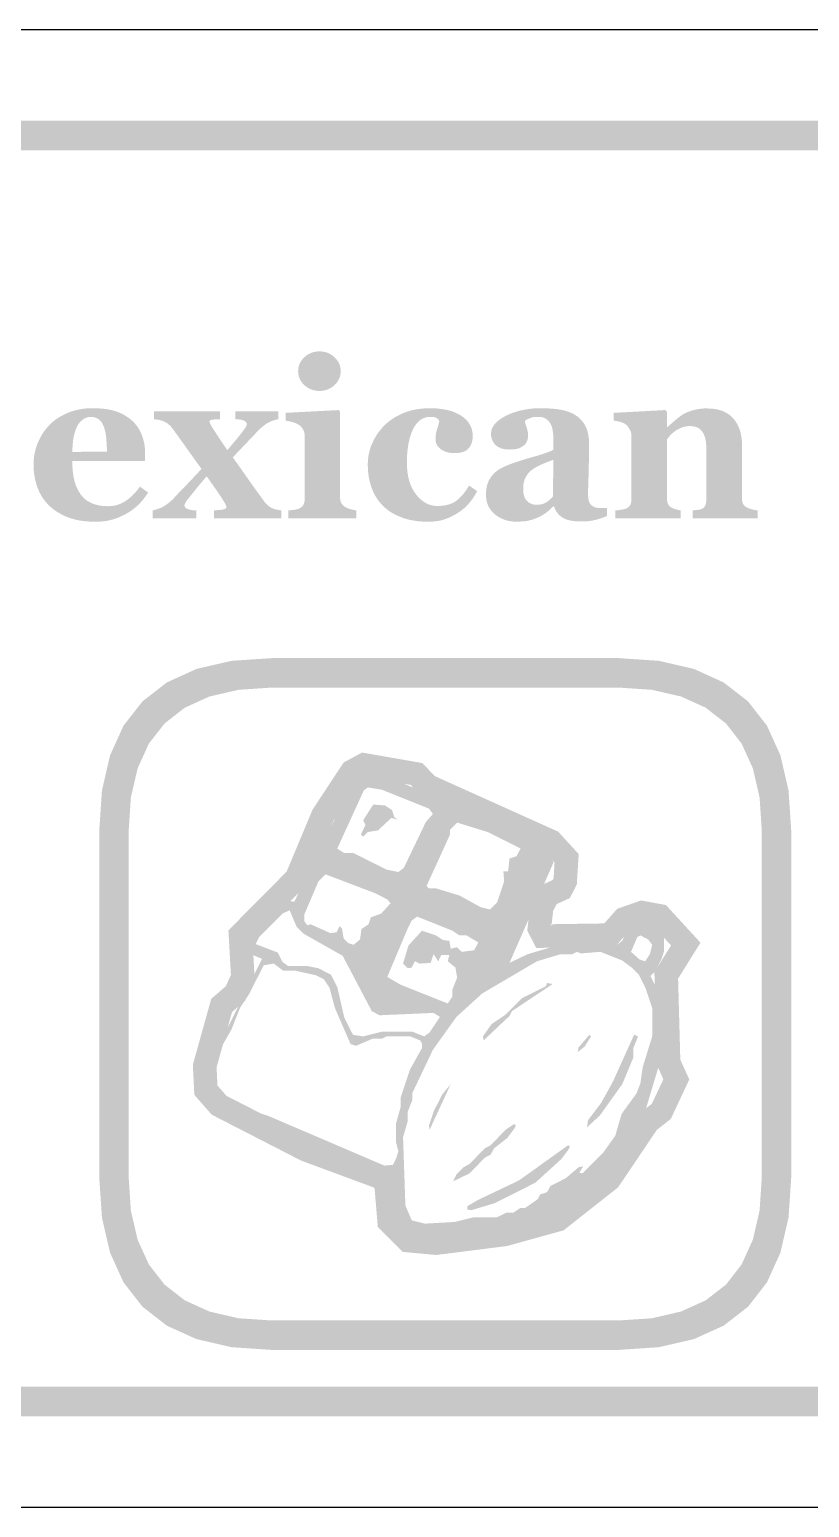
# Model space of a CAD drawing. Header units: millimetres. Extents: x 6 to 294, y 109 to 451.
# Drawn here: x 157.95 to 168.55, y 340.86 to 360.94 of the extents above; entities that cross this region are included whole.
import ezdxf

# ---------------------------------------------------------------- set-up
doc = ezdxf.new("R2010")
doc.units = ezdxf.units.MM
doc.layers.add('CUT', color=1, linetype='Continuous')
doc.layers.add('RASTER', color=7, linetype='Continuous')

msp = doc.modelspace()

# ---------------------------------------------------------------- hatches: boundary and pattern name
at = {"layer": 'RASTER'}
h = msp.add_hatch(color=7, dxfattribs=at)
h.paths.add_polyline_path([(143.2, 357.501), (143.234, 358.016), (143.337, 358.463), (143.509, 358.841), (143.75, 359.151), (144.059, 359.391), (144.438, 359.563), (144.884, 359.666), (145.4, 359.701), (202.6, 359.701), (203.116, 359.666), (203.563, 359.563), (203.941, 359.391), (204.25, 359.151), (204.491, 358.841), (204.663, 358.463), (204.766, 358.016), (204.8, 357.501), (204.8, 344.301), (204.766, 343.785), (204.663, 343.338), (204.491, 342.96), (204.25, 342.651), (203.941, 342.41), (203.563, 342.238), (203.116, 342.135), (202.6, 342.101), (145.4, 342.101), (144.884, 342.135), (144.438, 342.238), (144.059, 342.41), (143.75, 342.651), (143.509, 342.96), (143.337, 343.338), (143.234, 343.785), (143.2, 344.301)])
h.paths.add_polyline_path([(143.6, 357.501), (143.6, 344.301), (143.628, 343.879), (143.712, 343.513), (143.853, 343.204), (144.05, 342.951), (144.303, 342.754), (144.613, 342.613), (144.978, 342.529), (145.4, 342.501), (202.6, 342.501), (203.022, 342.529), (203.388, 342.613), (203.697, 342.754), (203.95, 342.951), (204.147, 343.204), (204.288, 343.513), (204.372, 343.879), (204.4, 344.301), (204.4, 357.501), (204.372, 357.923), (204.288, 358.288), (204.147, 358.598), (203.95, 358.851), (203.697, 359.048), (203.388, 359.188), (203.022, 359.273), (202.6, 359.301), (145.4, 359.301), (144.978, 359.273), (144.613, 359.188), (144.303, 359.048), (144.05, 358.851), (143.853, 358.598), (143.712, 358.288), (143.628, 357.923), (143.6, 357.501)], flags=0)
h = msp.add_hatch(color=7, dxfattribs=at)
h.paths.add_polyline_path([(162.394, 354.301), (161.468, 354.301), (161.468, 354.408), (161.478, 354.408), (161.487, 354.409), (161.497, 354.41), (161.506, 354.411), (161.515, 354.412), (161.525, 354.413), (161.534, 354.414), (161.543, 354.415), (161.552, 354.416), (161.561, 354.418), (161.569, 354.419), (161.577, 354.421), (161.585, 354.423), (161.592, 354.425), (161.599, 354.427), (161.606, 354.43), (161.617, 354.434), (161.628, 354.439), (161.637, 354.445), (161.646, 354.451), (161.654, 354.458), (161.661, 354.465), (161.667, 354.472), (161.672, 354.48), (161.676, 354.489), (161.68, 354.498), (161.683, 354.508), (161.686, 354.519), (161.688, 354.53), (161.69, 354.542), (161.691, 354.554), (161.691, 354.567), (161.691, 355.42), (161.691, 355.433), (161.689, 355.445), (161.688, 355.457), (161.685, 355.468), (161.682, 355.479), (161.678, 355.49), (161.673, 355.5), (161.667, 355.51), (161.661, 355.519), (161.655, 355.528), (161.648, 355.537), (161.641, 355.545), (161.634, 355.553), (161.626, 355.56), (161.617, 355.566), (161.609, 355.572), (161.602, 355.577), (161.594, 355.581), (161.585, 355.585), (161.576, 355.589), (161.565, 355.594), (161.554, 355.598), (161.542, 355.602), (161.529, 355.606), (161.516, 355.61), (161.503, 355.613), (161.49, 355.616), (161.478, 355.619), (161.466, 355.622), (161.454, 355.624), (161.443, 355.625), (161.432, 355.626), (161.432, 355.733), (162.149, 355.771), (162.171, 355.75), (162.171, 354.586), (162.172, 354.574), (162.173, 354.562), (162.174, 354.55), (162.177, 354.539), (162.18, 354.528), (162.184, 354.518), (162.188, 354.508), (162.193, 354.499), (162.199, 354.491), (162.206, 354.482), (162.213, 354.475), (162.22, 354.468), (162.228, 354.462), (162.237, 354.456), (162.246, 354.45), (162.256, 354.446), (162.264, 354.443), (162.271, 354.439), (162.279, 354.436), (162.287, 354.433), (162.295, 354.43), (162.304, 354.428), (162.312, 354.425), (162.321, 354.422), (162.33, 354.42), (162.339, 354.418), (162.348, 354.416), (162.357, 354.414), (162.366, 354.412), (162.375, 354.41), (162.385, 354.409), (162.394, 354.408)])
h.paths.add_polyline_path([(162.18, 356.299), (162.179, 356.272), (162.175, 356.245), (162.168, 356.22), (162.159, 356.196), (162.147, 356.173), (162.132, 356.15), (162.115, 356.129), (162.094, 356.109), (162.073, 356.091), (162.05, 356.075), (162.026, 356.061), (162.001, 356.05), (161.975, 356.042), (161.948, 356.036), (161.92, 356.032), (161.892, 356.031), (161.862, 356.032), (161.834, 356.036), (161.807, 356.042), (161.781, 356.05), (161.756, 356.061), (161.732, 356.075), (161.709, 356.091), (161.687, 356.109), (161.667, 356.129), (161.65, 356.15), (161.635, 356.173), (161.623, 356.196), (161.614, 356.22), (161.607, 356.245), (161.603, 356.272), (161.602, 356.299), (161.603, 356.326), (161.607, 356.352), (161.614, 356.378), (161.623, 356.402), (161.635, 356.425), (161.65, 356.448), (161.667, 356.469), (161.687, 356.489), (161.709, 356.508), (161.732, 356.524), (161.756, 356.537), (161.781, 356.549), (161.807, 356.557), (161.834, 356.563), (161.862, 356.567), (161.892, 356.568), (161.921, 356.567), (161.949, 356.563), (161.976, 356.557), (162.002, 356.549), (162.027, 356.537), (162.051, 356.524), (162.073, 356.508), (162.095, 356.489), (162.115, 356.469), (162.132, 356.448), (162.147, 356.425), (162.159, 356.402), (162.168, 356.378), (162.175, 356.352), (162.179, 356.326), (162.18, 356.299)])
h = msp.add_hatch(color=7, dxfattribs=at)
h.paths.add_polyline_path([(159.564, 354.651), (159.551, 354.63), (159.537, 354.61), (159.523, 354.59), (159.507, 354.57), (159.492, 354.55), (159.475, 354.531), (159.458, 354.512), (159.44, 354.493), (159.422, 354.475), (159.403, 354.458), (159.383, 354.441), (159.363, 354.425), (159.342, 354.409), (159.32, 354.394), (159.298, 354.38), (159.275, 354.367), (159.251, 354.353), (159.226, 354.341), (159.201, 354.329), (159.177, 354.318), (159.152, 354.308), (159.127, 354.298), (159.102, 354.29), (159.077, 354.282), (159.051, 354.276), (159.025, 354.27), (158.997, 354.265), (158.969, 354.261), (158.94, 354.258), (158.91, 354.256), (158.878, 354.254), (158.846, 354.254), (158.793, 354.255), (158.742, 354.258), (158.692, 354.263), (158.644, 354.269), (158.598, 354.278), (158.554, 354.289), (158.512, 354.301), (158.472, 354.315), (158.433, 354.331), (158.397, 354.349), (158.362, 354.368), (158.328, 354.388), (158.297, 354.409), (158.267, 354.432), (158.238, 354.456), (158.212, 354.481), (158.187, 354.508), (158.164, 354.535), (158.142, 354.564), (158.122, 354.594), (158.104, 354.626), (158.087, 354.658), (158.072, 354.692), (158.059, 354.726), (158.047, 354.762), (158.037, 354.799), (158.028, 354.836), (158.021, 354.874), (158.015, 354.912), (158.011, 354.952), (158.009, 354.992), (158.008, 355.033), (158.009, 355.07), (158.012, 355.107), (158.016, 355.144), (158.022, 355.18), (158.03, 355.215), (158.039, 355.25), (158.05, 355.285), (158.063, 355.32), (158.078, 355.353), (158.094, 355.386), (158.111, 355.418), (158.13, 355.449), (158.15, 355.479), (158.172, 355.508), (158.195, 355.536), (158.219, 355.563), (158.245, 355.589), (158.272, 355.613), (158.301, 355.636), (158.332, 355.658), (158.364, 355.678), (158.398, 355.697), (158.433, 355.715), (158.47, 355.732), (158.509, 355.747), (158.549, 355.76), (158.589, 355.771), (158.631, 355.78), (158.674, 355.787), (158.718, 355.792), (158.763, 355.795), (158.81, 355.796), (158.86, 355.796), (158.908, 355.793), (158.953, 355.789), (158.996, 355.784), (159.037, 355.777), (159.076, 355.768), (159.112, 355.758), (159.146, 355.747), (159.179, 355.734), (159.21, 355.719), (159.239, 355.704), (159.267, 355.687), (159.294, 355.669), (159.319, 355.65), (159.342, 355.63), (159.365, 355.609), (159.385, 355.588), (159.404, 355.565), (159.421, 355.542), (159.437, 355.518), (159.451, 355.493), (159.464, 355.467), (159.476, 355.44), (159.486, 355.412), (159.495, 355.383), (159.503, 355.354), (159.51, 355.325), (159.515, 355.296), (159.519, 355.266), (159.522, 355.235), (159.524, 355.205), (159.524, 355.174), (159.524, 355.079), (158.534, 355.079), (158.536, 355.006), (158.541, 354.937), (158.55, 354.874), (158.563, 354.814), (158.579, 354.759), (158.599, 354.709), (158.623, 354.663), (158.65, 354.622), (158.681, 354.585), (158.716, 354.553), (158.756, 354.526), (158.8, 354.504), (158.848, 354.487), (158.9, 354.475), (158.957, 354.467), (159.018, 354.465), (159.052, 354.466), (159.085, 354.47), (159.117, 354.475), (159.148, 354.484), (159.179, 354.494), (159.208, 354.507), (159.237, 354.523), (159.265, 354.54), (159.292, 354.56), (159.318, 354.581), (159.343, 354.603), (159.367, 354.626), (159.39, 354.65), (159.412, 354.676), (159.433, 354.703), (159.453, 354.731)])
h.paths.add_polyline_path([(159.004, 355.208), (159.004, 355.23), (159.004, 355.252), (159.003, 355.274), (159.002, 355.297), (159.001, 355.319), (158.999, 355.342), (158.998, 355.365), (158.996, 355.388), (158.993, 355.41), (158.99, 355.432), (158.987, 355.452), (158.984, 355.472), (158.979, 355.49), (158.975, 355.507), (158.97, 355.523), (158.965, 355.539), (158.958, 355.555), (158.951, 355.571), (158.944, 355.585), (158.935, 355.599), (158.927, 355.611), (158.917, 355.623), (158.907, 355.633), (158.897, 355.643), (158.886, 355.651), (158.874, 355.658), (158.861, 355.664), (158.848, 355.669), (158.834, 355.673), (158.819, 355.676), (158.804, 355.677), (158.788, 355.678), (158.76, 355.676), (158.734, 355.671), (158.709, 355.662), (158.686, 355.649), (158.664, 355.633), (158.644, 355.613), (158.625, 355.59), (158.607, 355.563), (158.592, 355.533), (158.578, 355.498), (158.566, 355.459), (158.555, 355.416), (158.547, 355.369), (158.541, 355.317), (158.537, 355.261), (158.534, 355.202)], flags=0)
for points in [[(161.375, 354.301), (160.459, 354.301), (160.459, 354.408), (160.477, 354.409), (160.493, 354.41), (160.51, 354.412), (160.525, 354.413), (160.54, 354.415), (160.553, 354.416), (160.567, 354.418), (160.579, 354.42), (160.59, 354.422), (160.6, 354.425), (160.609, 354.429), (160.615, 354.432), (160.621, 354.437), (160.624, 354.442), (160.627, 354.447), (160.627, 354.453), (160.627, 354.456), (160.627, 354.46), (160.626, 354.464), (160.624, 354.468), (160.623, 354.473), (160.62, 354.478), (160.618, 354.484), (160.615, 354.49), (160.612, 354.496), (160.608, 354.503), (160.605, 354.509), (160.601, 354.516), (160.597, 354.523), (160.593, 354.53), (160.588, 354.538), (160.583, 354.545), (160.576, 354.558), (160.567, 354.571), (160.557, 354.587), (160.546, 354.604), (160.533, 354.623), (160.519, 354.643), (160.504, 354.665), (160.488, 354.689), (160.471, 354.713), (160.454, 354.737), (160.438, 354.761), (160.421, 354.783), (160.406, 354.806), (160.39, 354.828), (160.375, 354.85), (160.359, 354.871), (160.339, 354.847), (160.319, 354.823), (160.3, 354.801), (160.281, 354.779), (160.264, 354.759), (160.248, 354.739), (160.232, 354.72), (160.217, 354.702), (160.203, 354.684), (160.188, 354.666), (160.174, 354.648), (160.159, 354.629), (160.144, 354.61), (160.128, 354.591), (160.113, 354.571), (160.097, 354.551), (160.092, 354.545), (160.087, 354.538), (160.083, 354.532), (160.078, 354.526), (160.075, 354.52), (160.072, 354.514), (160.069, 354.509), (160.066, 354.503), (160.064, 354.498), (160.063, 354.493), (160.061, 354.489), (160.06, 354.485), (160.059, 354.482), (160.058, 354.48), (160.058, 354.478), (160.058, 354.477), (160.058, 354.468), (160.061, 354.461), (160.064, 354.454), (160.07, 354.447), (160.076, 354.441), (160.084, 354.435), (160.094, 354.43), (160.105, 354.425), (160.117, 354.421), (160.13, 354.418), (160.144, 354.415), (160.157, 354.412), (160.172, 354.41), (160.187, 354.409), (160.203, 354.408), (160.219, 354.408), (160.219, 354.301), (159.624, 354.301), (159.624, 354.408), (159.653, 354.414), (159.68, 354.422), (159.706, 354.431), (159.731, 354.44), (159.754, 354.45), (159.775, 354.462), (159.795, 354.474), (159.814, 354.487), (159.831, 354.5), (159.846, 354.512), (159.861, 354.524), (159.873, 354.535), (159.885, 354.545), (159.894, 354.554), (159.903, 354.563), (159.91, 354.57), (159.936, 354.598), (159.961, 354.625), (159.985, 354.651), (160.008, 354.675), (160.03, 354.698), (160.052, 354.72), (160.072, 354.741), (160.091, 354.76), (160.11, 354.78), (160.131, 354.802), (160.153, 354.825), (160.177, 354.851), (160.203, 354.878), (160.23, 354.907), (160.259, 354.939), (160.289, 354.972), (160.268, 355.001), (160.245, 355.033), (160.221, 355.066), (160.197, 355.1), (160.171, 355.136), (160.144, 355.174), (160.116, 355.213), (160.087, 355.254), (160.058, 355.295), (160.03, 355.334), (160.003, 355.371), (159.978, 355.406), (159.954, 355.44), (159.931, 355.471), (159.91, 355.501), (159.889, 355.528), (159.879, 355.541), (159.868, 355.553), (159.857, 355.564), (159.845, 355.575), (159.833, 355.585), (159.82, 355.594), (159.806, 355.602), (159.792, 355.61), (159.778, 355.616), (159.762, 355.623), (159.745, 355.628), (159.727, 355.633), (159.708, 355.638), (159.688, 355.641), (159.667, 355.644), (159.645, 355.647), (159.645, 355.754), (160.54, 355.754), (160.54, 355.647), (160.527, 355.647), (160.515, 355.647), (160.504, 355.646), (160.492, 355.646), (160.48, 355.645), (160.468, 355.644), (160.456, 355.642), (160.444, 355.641), (160.433, 355.64), (160.424, 355.638), (160.416, 355.635), (160.409, 355.633), (160.404, 355.63), (160.4, 355.627), (160.398, 355.624), (160.397, 355.621), (160.398, 355.618), (160.398, 355.614), (160.398, 355.611), (160.399, 355.607), (160.4, 355.604), (160.402, 355.6), (160.403, 355.596), (160.405, 355.591), (160.407, 355.587), (160.409, 355.582), (160.411, 355.578), (160.413, 355.573), (160.416, 355.569), (160.418, 355.564), (160.421, 355.559), (160.424, 355.555), (160.431, 355.542), (160.44, 355.529), (160.449, 355.513), (160.46, 355.497), (160.471, 355.479), (160.484, 355.46), (160.497, 355.439), (160.512, 355.417), (160.527, 355.394), (160.542, 355.371), (160.558, 355.348), (160.574, 355.324), (160.59, 355.3), (160.607, 355.276), (160.624, 355.251), (160.641, 355.227), (160.657, 355.246), (160.672, 355.265), (160.687, 355.283), (160.701, 355.3), (160.715, 355.316), (160.728, 355.331), (160.74, 355.345), (160.751, 355.358), (160.763, 355.372), (160.775, 355.387), (160.788, 355.403), (160.802, 355.42), (160.817, 355.439), (160.833, 355.459), (160.849, 355.481), (160.866, 355.503), (160.872, 355.512), (160.878, 355.52), (160.883, 355.527), (160.888, 355.534), (160.891, 355.541), (160.895, 355.546), (160.897, 355.551), (160.899, 355.556), (160.901, 355.56), (160.902, 355.564), (160.903, 355.567), (160.904, 355.57), (160.905, 355.573), (160.905, 355.575), (160.906, 355.577), (160.906, 355.578), (160.905, 355.584), (160.904, 355.59), (160.901, 355.596), (160.898, 355.602), (160.893, 355.607), (160.888, 355.613), (160.882, 355.618), (160.874, 355.623), (160.865, 355.628), (160.855, 355.632), (160.842, 355.635), (160.828, 355.639), (160.811, 355.642), (160.793, 355.644), (160.773, 355.646), (160.75, 355.647), (160.75, 355.754), (161.333, 355.754), (161.333, 355.647), (161.316, 355.644), (161.298, 355.64), (161.28, 355.635), (161.263, 355.629), (161.245, 355.623), (161.228, 355.615), (161.211, 355.607), (161.194, 355.599), (161.177, 355.589), (161.16, 355.578), (161.143, 355.565), (161.125, 355.552), (161.108, 355.537), (161.09, 355.521), (161.072, 355.503), (161.054, 355.484), (161.026, 355.456), (161, 355.429), (160.977, 355.404), (160.955, 355.382), (160.935, 355.361), (160.917, 355.342), (160.901, 355.326), (160.887, 355.311), (160.873, 355.296), (160.857, 355.279), (160.839, 355.259), (160.818, 355.238), (160.796, 355.214), (160.771, 355.188), (160.744, 355.159), (160.715, 355.128), (160.733, 355.103), (160.753, 355.075), (160.774, 355.045), (160.798, 355.012), (160.823, 354.976), (160.85, 354.937), (160.879, 354.896), (160.91, 354.852), (160.941, 354.807), (160.972, 354.764), (161.001, 354.723), (161.029, 354.684), (161.056, 354.647), (161.082, 354.611), (161.106, 354.577), (161.13, 354.545), (161.14, 354.532), (161.15, 354.519), (161.161, 354.507), (161.172, 354.495), (161.183, 354.484), (161.195, 354.473), (161.206, 354.464), (161.219, 354.455), (161.232, 354.446), (161.247, 354.438), (161.263, 354.432), (161.282, 354.425), (161.302, 354.42), (161.325, 354.415), (161.349, 354.411), (161.375, 354.408)], [(163.365, 354.254), (163.315, 354.255), (163.266, 354.258), (163.219, 354.262), (163.174, 354.269), (163.129, 354.277), (163.087, 354.287), (163.045, 354.299), (163.006, 354.313), (162.967, 354.329), (162.931, 354.346), (162.896, 354.364), (162.863, 354.383), (162.832, 354.404), (162.803, 354.427), (162.775, 354.45), (162.749, 354.475), (162.724, 354.502), (162.701, 354.529), (162.68, 354.558), (162.66, 354.589), (162.642, 354.62), (162.626, 354.653), (162.611, 354.686), (162.598, 354.721), (162.586, 354.757), (162.576, 354.794), (162.567, 354.831), (162.56, 354.87), (162.555, 354.909), (162.551, 354.948), (162.549, 354.989), (162.548, 355.03), (162.549, 355.068), (162.552, 355.106), (162.556, 355.142), (162.563, 355.179), (162.572, 355.215), (162.582, 355.251), (162.594, 355.286), (162.609, 355.32), (162.625, 355.354), (162.642, 355.387), (162.66, 355.419), (162.68, 355.45), (162.702, 355.479), (162.724, 355.508), (162.748, 355.535), (162.773, 355.562), (162.801, 355.588), (162.83, 355.613), (162.861, 355.636), (162.893, 355.658), (162.927, 355.679), (162.963, 355.698), (163, 355.716), (163.039, 355.733), (163.08, 355.748), (163.121, 355.761), (163.163, 355.772), (163.206, 355.78), (163.251, 355.787), (163.296, 355.792), (163.343, 355.795), (163.39, 355.796), (163.456, 355.795), (163.518, 355.79), (163.576, 355.782), (163.631, 355.771), (163.683, 355.757), (163.731, 355.739), (163.775, 355.718), (163.816, 355.695), (163.853, 355.668), (163.885, 355.639), (163.912, 355.608), (163.934, 355.575), (163.951, 355.54), (163.963, 355.502), (163.971, 355.462), (163.973, 355.42), (163.972, 355.394), (163.97, 355.37), (163.965, 355.347), (163.959, 355.325), (163.951, 355.304), (163.942, 355.285), (163.931, 355.267), (163.917, 355.25), (163.902, 355.235), (163.885, 355.222), (163.864, 355.211), (163.842, 355.202), (163.816, 355.195), (163.789, 355.19), (163.758, 355.187), (163.726, 355.186), (163.699, 355.186), (163.673, 355.189), (163.648, 355.193), (163.625, 355.199), (163.602, 355.206), (163.581, 355.215), (163.561, 355.226), (163.542, 355.238), (163.524, 355.252), (163.509, 355.267), (163.497, 355.282), (163.486, 355.299), (163.478, 355.317), (163.472, 355.336), (163.469, 355.355), (163.468, 355.376), (163.468, 355.394), (163.469, 355.412), (163.471, 355.43), (163.474, 355.447), (163.477, 355.465), (163.481, 355.483), (163.486, 355.5), (163.491, 355.518), (163.497, 355.535), (163.502, 355.551), (163.506, 355.566), (163.51, 355.58), (163.513, 355.593), (163.516, 355.605), (163.518, 355.615), (163.519, 355.625), (163.515, 355.631), (163.51, 355.637), (163.506, 355.643), (163.501, 355.648), (163.495, 355.653), (163.49, 355.658), (163.484, 355.662), (163.478, 355.665), (163.471, 355.669), (163.464, 355.671), (163.455, 355.674), (163.446, 355.676), (163.436, 355.677), (163.425, 355.678), (163.413, 355.679), (163.4, 355.679), (163.384, 355.679), (163.368, 355.677), (163.353, 355.675), (163.337, 355.672), (163.323, 355.667), (163.308, 355.662), (163.294, 355.656), (163.28, 355.648), (163.267, 355.64), (163.254, 355.63), (163.241, 355.619), (163.228, 355.606), (163.215, 355.592), (163.203, 355.576), (163.191, 355.559), (163.179, 355.54), (163.168, 355.521), (163.158, 355.5), (163.148, 355.478), (163.138, 355.454), (163.13, 355.429), (163.121, 355.402), (163.114, 355.374), (163.107, 355.344), (163.1, 355.312), (163.095, 355.279), (163.09, 355.244), (163.086, 355.208), (163.083, 355.17), (163.081, 355.131), (163.08, 355.09), (163.08, 355.048), (163.082, 354.984), (163.087, 354.924), (163.097, 354.867), (163.11, 354.812), (163.127, 354.761), (163.148, 354.714), (163.173, 354.669), (163.202, 354.627), (163.233, 354.59), (163.266, 354.558), (163.3, 354.53), (163.336, 354.508), (163.373, 354.49), (163.412, 354.478), (163.452, 354.47), (163.494, 354.468), (163.534, 354.469), (163.571, 354.472), (163.607, 354.478), (163.64, 354.486), (163.671, 354.496), (163.701, 354.509), (163.728, 354.523), (163.753, 354.54), (163.776, 354.559), (163.799, 354.58), (163.822, 354.603), (163.843, 354.628), (163.864, 354.655), (163.885, 354.683), (163.904, 354.714), (163.923, 354.746), (164.033, 354.67), (164.022, 354.648), (164.009, 354.626), (163.997, 354.605), (163.983, 354.584), (163.97, 354.564), (163.955, 354.545), (163.94, 354.525), (163.925, 354.507), (163.909, 354.488), (163.892, 354.471), (163.874, 354.453), (163.856, 354.437), (163.836, 354.421), (163.816, 354.405), (163.796, 354.39), (163.774, 354.376), (163.751, 354.361), (163.728, 354.347), (163.704, 354.335), (163.681, 354.323), (163.657, 354.312), (163.634, 354.302), (163.61, 354.293), (163.586, 354.285), (163.562, 354.277), (163.537, 354.271), (163.511, 354.266), (163.484, 354.262), (163.455, 354.258), (163.426, 354.256), (163.396, 354.254), (163.365, 354.254)], [(167.843, 354.301), (166.961, 354.301), (166.961, 354.408), (166.969, 354.408), (166.976, 354.409), (166.984, 354.41), (166.992, 354.411), (167.001, 354.412), (167.01, 354.413), (167.019, 354.414), (167.029, 354.415), (167.038, 354.416), (167.047, 354.418), (167.056, 354.419), (167.064, 354.421), (167.071, 354.423), (167.077, 354.425), (167.083, 354.427), (167.089, 354.43), (167.096, 354.434), (167.103, 354.439), (167.109, 354.444), (167.115, 354.449), (167.12, 354.456), (167.125, 354.462), (167.129, 354.469), (167.133, 354.477), (167.136, 354.485), (167.139, 354.494), (167.141, 354.504), (167.143, 354.515), (167.144, 354.526), (167.145, 354.539), (167.146, 354.553), (167.146, 354.567), (167.146, 355.253), (167.145, 355.289), (167.143, 355.323), (167.138, 355.355), (167.132, 355.384), (167.125, 355.411), (167.115, 355.435), (167.104, 355.458), (167.091, 355.478), (167.077, 355.495), (167.06, 355.511), (167.043, 355.524), (167.023, 355.534), (167.002, 355.543), (166.979, 355.549), (166.955, 355.552), (166.929, 355.553), (166.915, 355.553), (166.9, 355.552), (166.886, 355.551), (166.873, 355.549), (166.859, 355.546), (166.846, 355.543), (166.833, 355.54), (166.82, 355.536), (166.807, 355.531), (166.795, 355.526), (166.782, 355.52), (166.77, 355.514), (166.758, 355.507), (166.745, 355.5), (166.733, 355.493), (166.721, 355.484), (166.711, 355.477), (166.701, 355.47), (166.692, 355.462), (166.683, 355.455), (166.675, 355.447), (166.667, 355.44), (166.66, 355.432), (166.653, 355.424), (166.647, 355.417), (166.641, 355.409), (166.635, 355.402), (166.629, 355.395), (166.624, 355.389), (166.619, 355.382), (166.614, 355.376), (166.61, 355.37), (166.61, 354.584), (166.61, 354.571), (166.611, 354.559), (166.612, 354.547), (166.614, 354.536), (166.616, 354.526), (166.618, 354.516), (166.621, 354.507), (166.625, 354.498), (166.628, 354.489), (166.633, 354.482), (166.638, 354.474), (166.644, 354.468), (166.65, 354.461), (166.657, 354.456), (166.665, 354.45), (166.673, 354.446), (166.679, 354.443), (166.685, 354.439), (166.692, 354.436), (166.699, 354.433), (166.707, 354.43), (166.715, 354.428), (166.723, 354.425), (166.731, 354.422), (166.74, 354.42), (166.749, 354.418), (166.758, 354.416), (166.766, 354.414), (166.775, 354.412), (166.783, 354.41), (166.792, 354.409), (166.8, 354.408), (166.8, 354.301), (165.91, 354.301), (165.91, 354.408), (165.919, 354.408), (165.928, 354.409), (165.937, 354.41), (165.946, 354.411), (165.956, 354.412), (165.965, 354.413), (165.974, 354.415), (165.984, 354.416), (165.993, 354.417), (166.002, 354.419), (166.01, 354.42), (166.018, 354.422), (166.026, 354.424), (166.033, 354.426), (166.041, 354.428), (166.047, 354.43), (166.059, 354.434), (166.069, 354.439), (166.078, 354.444), (166.087, 354.45), (166.095, 354.457), (166.101, 354.464), (166.107, 354.471), (166.112, 354.48), (166.116, 354.488), (166.12, 354.498), (166.123, 354.508), (166.125, 354.518), (166.127, 354.53), (166.128, 354.542), (166.129, 354.554), (166.129, 354.567), (166.129, 355.42), (166.129, 355.431), (166.128, 355.443), (166.126, 355.454), (166.124, 355.465), (166.12, 355.476), (166.116, 355.487), (166.111, 355.498), (166.106, 355.509), (166.1, 355.52), (166.093, 355.53), (166.086, 355.54), (166.079, 355.549), (166.071, 355.558), (166.063, 355.566), (166.054, 355.574), (166.044, 355.581), (166.038, 355.585), (166.03, 355.589), (166.023, 355.593), (166.015, 355.597), (166.006, 355.601), (165.997, 355.604), (165.988, 355.607), (165.978, 355.61), (165.968, 355.613), (165.957, 355.616), (165.946, 355.618), (165.935, 355.62), (165.924, 355.622), (165.913, 355.624), (165.901, 355.625), (165.889, 355.626), (165.889, 355.733), (166.588, 355.771), (166.61, 355.75), (166.61, 355.537), (166.616, 355.537), (166.626, 355.547), (166.637, 355.556), (166.649, 355.567), (166.661, 355.577), (166.674, 355.589), (166.687, 355.6), (166.701, 355.612), (166.715, 355.625), (166.73, 355.638), (166.744, 355.649), (166.758, 355.661), (166.772, 355.672), (166.785, 355.682), (166.798, 355.691), (166.811, 355.7), (166.824, 355.709), (166.838, 355.717), (166.853, 355.725), (166.869, 355.733), (166.886, 355.741), (166.905, 355.748), (166.924, 355.755), (166.944, 355.762), (166.966, 355.769), (166.988, 355.774), (167.01, 355.779), (167.033, 355.784), (167.057, 355.787), (167.08, 355.79), (167.104, 355.792), (167.129, 355.793), (167.153, 355.793), (167.211, 355.791), (167.265, 355.785), (167.316, 355.774), (167.362, 355.76), (167.405, 355.741), (167.444, 355.717), (167.48, 355.69), (167.511, 355.658), (167.539, 355.623), (167.564, 355.585), (167.584, 355.544), (167.601, 355.5), (167.614, 355.454), (167.623, 355.405), (167.629, 355.353), (167.631, 355.298), (167.631, 354.581), (167.631, 354.567), (167.632, 354.555), (167.633, 354.543), (167.635, 354.532), (167.637, 354.521), (167.64, 354.512), (167.643, 354.503), (167.647, 354.494), (167.651, 354.486), (167.657, 354.479), (167.663, 354.472), (167.67, 354.465), (167.678, 354.459), (167.687, 354.453), (167.696, 354.448), (167.707, 354.443), (167.713, 354.44), (167.719, 354.438), (167.726, 354.435), (167.733, 354.433), (167.741, 354.43), (167.748, 354.428), (167.756, 354.425), (167.765, 354.422), (167.774, 354.42), (167.783, 354.418), (167.792, 354.416), (167.802, 354.414), (167.812, 354.412), (167.822, 354.41), (167.832, 354.409), (167.843, 354.408)]]:
    msp.add_hatch(color=7, dxfattribs=at).paths.add_polyline_path(points)
h = msp.add_hatch(color=7, dxfattribs=at)
h.paths.add_polyline_path([(165.797, 354.332), (165.78, 354.325), (165.763, 354.318), (165.745, 354.311), (165.727, 354.305), (165.707, 354.298), (165.687, 354.292), (165.666, 354.286), (165.645, 354.28), (165.622, 354.275), (165.6, 354.27), (165.577, 354.266), (165.554, 354.263), (165.531, 354.26), (165.507, 354.258), (165.483, 354.257), (165.458, 354.257), (165.415, 354.258), (165.374, 354.26), (165.337, 354.264), (165.302, 354.27), (165.27, 354.278), (165.242, 354.287), (165.216, 354.298), (165.193, 354.31), (165.173, 354.324), (165.154, 354.34), (165.137, 354.357), (165.122, 354.375), (165.108, 354.395), (165.096, 354.416), (165.086, 354.439), (165.078, 354.463), (165.069, 354.463), (165.056, 354.451), (165.044, 354.439), (165.032, 354.428), (165.02, 354.417), (165.008, 354.407), (164.996, 354.397), (164.984, 354.387), (164.973, 354.378), (164.961, 354.37), (164.949, 354.361), (164.937, 354.354), (164.925, 354.346), (164.913, 354.338), (164.9, 354.331), (164.887, 354.325), (164.874, 354.318), (164.857, 354.311), (164.84, 354.303), (164.823, 354.297), (164.806, 354.29), (164.79, 354.285), (164.774, 354.28), (164.757, 354.275), (164.741, 354.271), (164.725, 354.267), (164.706, 354.264), (164.687, 354.261), (164.665, 354.259), (164.642, 354.258), (164.617, 354.256), (164.591, 354.256), (164.563, 354.255), (164.522, 354.257), (164.482, 354.262), (164.443, 354.269), (164.406, 354.28), (164.371, 354.295), (164.337, 354.312), (164.304, 354.332), (164.273, 354.356), (164.245, 354.382), (164.221, 354.41), (164.2, 354.44), (164.183, 354.472), (164.17, 354.507), (164.161, 354.543), (164.155, 354.581), (164.153, 354.622), (164.154, 354.645), (164.155, 354.667), (164.157, 354.689), (164.16, 354.71), (164.164, 354.729), (164.168, 354.748), (164.174, 354.766), (164.18, 354.783), (164.187, 354.8), (164.194, 354.816), (164.203, 354.831), (164.212, 354.846), (164.221, 354.861), (164.232, 354.875), (164.243, 354.888), (164.254, 354.901), (164.266, 354.913), (164.277, 354.924), (164.289, 354.934), (164.302, 354.944), (164.315, 354.954), (164.328, 354.963), (164.342, 354.971), (164.356, 354.979), (164.371, 354.987), (164.386, 354.994), (164.401, 355.001), (164.417, 355.009), (164.433, 355.016), (164.449, 355.023), (164.466, 355.029), (164.483, 355.036), (164.517, 355.048), (164.552, 355.061), (164.589, 355.073), (164.628, 355.085), (164.668, 355.098), (164.71, 355.111), (164.754, 355.124), (164.799, 355.136), (164.844, 355.149), (164.885, 355.162), (164.924, 355.174), (164.959, 355.186), (164.991, 355.197), (165.02, 355.208), (165.046, 355.219), (165.069, 355.23), (165.069, 355.37), (165.069, 355.38), (165.068, 355.39), (165.068, 355.401), (165.067, 355.413), (165.067, 355.425), (165.066, 355.438), (165.064, 355.452), (165.063, 355.467), (165.061, 355.482), (165.059, 355.496), (165.057, 355.509), (165.054, 355.522), (165.051, 355.534), (165.047, 355.546), (165.043, 355.557), (165.038, 355.568), (165.033, 355.579), (165.026, 355.59), (165.019, 355.601), (165.012, 355.611), (165.003, 355.621), (164.994, 355.63), (164.984, 355.639), (164.974, 355.647), (164.962, 355.655), (164.95, 355.661), (164.937, 355.667), (164.923, 355.671), (164.908, 355.675), (164.892, 355.677), (164.875, 355.679), (164.858, 355.679), (164.842, 355.679), (164.827, 355.678), (164.813, 355.677), (164.799, 355.675), (164.786, 355.672), (164.773, 355.669), (164.761, 355.665), (164.75, 355.661), (164.74, 355.656), (164.73, 355.652), (164.72, 355.647), (164.711, 355.642), (164.703, 355.638), (164.695, 355.633), (164.688, 355.628), (164.681, 355.624), (164.682, 355.616), (164.684, 355.607), (164.686, 355.597), (164.689, 355.587), (164.692, 355.575), (164.696, 355.562), (164.701, 355.549), (164.706, 355.534), (164.71, 355.519), (164.715, 355.504), (164.718, 355.49), (164.721, 355.475), (164.723, 355.461), (164.725, 355.447), (164.726, 355.432), (164.726, 355.418), (164.726, 355.412), (164.725, 355.405), (164.724, 355.398), (164.723, 355.39), (164.721, 355.382), (164.719, 355.374), (164.716, 355.365), (164.713, 355.356), (164.709, 355.347), (164.706, 355.338), (164.701, 355.33), (164.697, 355.323), (164.692, 355.316), (164.687, 355.309), (164.681, 355.303), (164.675, 355.297), (164.666, 355.29), (164.657, 355.283), (164.648, 355.277), (164.639, 355.271), (164.63, 355.265), (164.62, 355.26), (164.61, 355.256), (164.599, 355.251), (164.588, 355.248), (164.576, 355.244), (164.562, 355.242), (164.546, 355.239), (164.53, 355.238), (164.512, 355.236), (164.492, 355.236), (164.471, 355.235), (164.441, 355.236), (164.413, 355.239), (164.387, 355.244), (164.363, 355.25), (164.341, 355.259), (164.32, 355.269), (164.302, 355.281), (164.285, 355.295), (164.27, 355.31), (164.258, 355.327), (164.247, 355.344), (164.238, 355.363), (164.231, 355.383), (164.226, 355.404), (164.223, 355.426), (164.222, 355.449), (164.223, 355.469), (164.226, 355.489), (164.231, 355.508), (164.238, 355.527), (164.248, 355.545), (164.259, 355.563), (164.272, 355.58), (164.287, 355.596), (164.304, 355.612), (164.322, 355.628), (164.34, 355.642), (164.36, 355.656), (164.38, 355.669), (164.401, 355.681), (164.423, 355.693), (164.446, 355.704), (164.47, 355.715), (164.494, 355.725), (164.519, 355.734), (164.546, 355.743), (164.573, 355.751), (164.6, 355.759), (164.629, 355.766), (164.659, 355.772), (164.688, 355.778), (164.718, 355.783), (164.746, 355.787), (164.774, 355.79), (164.802, 355.793), (164.829, 355.795), (164.855, 355.796), (164.881, 355.796), (164.917, 355.796), (164.951, 355.795), (164.985, 355.794), (165.018, 355.792), (165.05, 355.79), (165.081, 355.787), (165.112, 355.784), (165.142, 355.78), (165.171, 355.775), (165.2, 355.769), (165.228, 355.762), (165.255, 355.754), (165.281, 355.744), (165.307, 355.734), (165.332, 355.723), (165.356, 355.71), (165.378, 355.696), (165.399, 355.681), (165.419, 355.665), (165.437, 355.647), (165.455, 355.628), (165.471, 355.607), (165.486, 355.585), (165.5, 355.561), (165.513, 355.536), (165.524, 355.509), (165.533, 355.48), (165.54, 355.449), (165.546, 355.416), (165.55, 355.382), (165.553, 355.345), (165.554, 355.307), (165.554, 355.265), (165.553, 355.221), (165.553, 355.174), (165.552, 355.126), (165.551, 355.076), (165.55, 355.024), (165.549, 354.97), (165.547, 354.915), (165.546, 354.86), (165.544, 354.811), (165.543, 354.766), (165.542, 354.726), (165.541, 354.691), (165.541, 354.661), (165.541, 354.636), (165.541, 354.616), (165.541, 354.6), (165.542, 354.585), (165.543, 354.57), (165.545, 354.557), (165.548, 354.544), (165.552, 354.533), (165.556, 354.522), (165.56, 354.512), (165.566, 354.503), (165.572, 354.494), (165.578, 354.486), (165.585, 354.478), (165.593, 354.472), (165.602, 354.465), (165.611, 354.46), (165.621, 354.455), (165.628, 354.452), (165.635, 354.449), (165.644, 354.447), (165.653, 354.445), (165.663, 354.444), (165.675, 354.442), (165.687, 354.441), (165.699, 354.441), (165.713, 354.44), (165.726, 354.44), (165.738, 354.439), (165.751, 354.439), (165.763, 354.439), (165.774, 354.439), (165.786, 354.439), (165.797, 354.438)])
h.paths.add_polyline_path([(165.069, 355.095), (165.048, 355.088), (165.028, 355.08), (165.008, 355.073), (164.987, 355.065), (164.967, 355.057), (164.947, 355.048), (164.926, 355.04), (164.906, 355.031), (164.887, 355.022), (164.868, 355.013), (164.85, 355.004), (164.833, 354.994), (164.817, 354.985), (164.802, 354.975), (164.788, 354.965), (164.774, 354.956), (164.761, 354.945), (164.749, 354.934), (164.737, 354.922), (164.726, 354.909), (164.716, 354.895), (164.706, 354.881), (164.698, 354.866), (164.689, 354.851), (164.682, 354.835), (164.676, 354.818), (164.671, 354.8), (164.666, 354.781), (164.663, 354.762), (164.661, 354.742), (164.659, 354.722), (164.659, 354.701), (164.66, 354.673), (164.662, 354.648), (164.666, 354.624), (164.672, 354.602), (164.679, 354.582), (164.688, 354.565), (164.699, 354.549), (164.711, 354.535), (164.724, 354.523), (164.738, 354.513), (164.753, 354.504), (164.769, 354.497), (164.785, 354.491), (164.802, 354.487), (164.82, 354.485), (164.839, 354.484), (164.859, 354.484), (164.877, 354.486), (164.895, 354.489), (164.912, 354.492), (164.928, 354.497), (164.944, 354.502), (164.958, 354.509), (164.971, 354.517), (164.984, 354.525), (164.997, 354.534), (165.009, 354.544), (165.02, 354.554), (165.032, 354.564), (165.042, 354.575), (165.053, 354.586), (165.063, 354.598)], flags=0)
h = msp.add_hatch(color=7, dxfattribs=at)
h.paths.add_polyline_path([(158.9, 350.051), (158.937, 350.602), (159.047, 351.079), (159.23, 351.483), (159.488, 351.813), (159.818, 352.07), (160.222, 352.254), (160.699, 352.364), (161.25, 352.401), (165.95, 352.401), (166.501, 352.364), (166.978, 352.254), (167.382, 352.07), (167.713, 351.813), (167.97, 351.483), (168.153, 351.079), (168.263, 350.602), (168.3, 350.051), (168.3, 345.351), (168.263, 344.8), (168.153, 344.323), (167.97, 343.919), (167.713, 343.588), (167.382, 343.331), (166.978, 343.148), (166.501, 343.038), (165.95, 343.001), (161.25, 343.001), (160.699, 343.038), (160.222, 343.148), (159.818, 343.331), (159.488, 343.588), (159.23, 343.919), (159.047, 344.323), (158.937, 344.8), (158.9, 345.351)])
h.paths.add_polyline_path([(159.3, 350.051), (159.3, 345.351), (159.33, 344.894), (159.422, 344.498), (159.574, 344.163), (159.788, 343.888), (160.062, 343.675), (160.397, 343.523), (160.793, 343.431), (161.25, 343.401), (165.95, 343.401), (166.407, 343.431), (166.803, 343.523), (167.138, 343.675), (167.413, 343.888), (167.626, 344.163), (167.778, 344.498), (167.87, 344.894), (167.9, 345.351), (167.9, 350.051), (167.87, 350.508), (167.778, 350.904), (167.626, 351.239), (167.413, 351.513), (167.138, 351.727), (166.803, 351.879), (166.407, 351.97), (165.95, 352.001), (161.25, 352.001), (160.793, 351.97), (160.397, 351.879), (160.062, 351.727), (159.788, 351.513), (159.574, 351.239), (159.422, 350.904), (159.33, 350.508), (159.3, 350.051)], flags=0)
h = msp.add_hatch(color=7, dxfattribs=at)
h.paths.add_polyline_path([(162.47, 351.118), (163.288, 350.975), (163.46, 350.797), (165.134, 350.043), (165.413, 349.738), (165.387, 349.324), (165.292, 349.14), (165.115, 349.059), (165.066, 348.968), (165.043, 348.76), (165.03, 348.785), (165.76, 348.796), (165.935, 348.994), (166.26, 349.108), (166.598, 349.046), (167.067, 348.534), (166.763, 348.047), (166.793, 346.946), (166.915, 346.676), (166.664, 346.14), (166.475, 345.992), (165.948, 345.21), (165.208, 344.626), (164.441, 344.413), (163.477, 344.291), (163.022, 344.333), (162.684, 344.671), (162.641, 345.189), (162.629, 345.208), (161.644, 345.573), (160.428, 346.197), (160.192, 346.467), (160.172, 346.877), (160.422, 347.772), (160.62, 347.943), (160.689, 348.095), (160.655, 348.702), (161.446, 349.5), (161.797, 350.34), (162.22, 350.983)])
h.paths.add_polyline_path([(162.524, 350.784), (162.443, 350.74), (162.081, 350.189), (161.717, 349.319), (160.982, 348.578), (161.012, 348.035), (160.883, 347.747), (160.704, 347.593), (160.494, 346.841), (160.506, 346.594), (160.628, 346.454), (161.774, 345.866), (162.838, 345.472), (162.953, 345.298), (162.994, 344.814), (163.167, 344.641), (163.471, 344.613), (164.378, 344.728), (165.06, 344.917), (165.711, 345.431), (166.238, 346.213), (166.406, 346.345), (166.563, 346.678), (166.475, 346.873), (166.441, 348.135), (166.667, 348.497), (166.434, 348.751), (166.286, 348.778), (166.12, 348.72), (165.906, 348.478), (164.836, 348.463), (164.714, 348.699), (164.755, 349.065), (164.884, 349.306), (165.059, 349.385), (165.072, 349.411), (165.085, 349.622), (164.942, 349.778), (163.272, 350.53), (163.13, 350.678), (162.524, 350.784)], flags=0)
h = msp.add_hatch(color=7, dxfattribs=at)
h.paths.add_polyline_path([(162.494, 350.858), (162.612, 350.868), (162.932, 350.74), (164.655, 350.006), (164.984, 349.824), (165.07, 349.623), (164.473, 348.26), (164.719, 348.378), (165.261, 348.538), (165.676, 348.57), (165.932, 348.506), (166.005, 348.56), (166.082, 348.739), (166.155, 348.793), (166.347, 348.793), (166.516, 348.707), (166.57, 348.602), (166.57, 348.41), (166.538, 348.314), (166.452, 348.145), (166.388, 348.081), (166.538, 347.772), (166.57, 347.612), (166.57, 347.261), (166.538, 347.197), (166.506, 346.878), (166.315, 346.24), (166.165, 345.943), (165.846, 345.496), (165.494, 345.145), (165.207, 344.953), (164.847, 344.771), (164.527, 344.676), (164.208, 344.644), (164.144, 344.612), (163.953, 344.612), (163.634, 344.548), (163.187, 344.548), (163.018, 344.634), (162.9, 344.835), (162.9, 345.346), (162.877, 345.387), (161.974, 345.761), (161.058, 346.185), (161.112, 346.208), (161.208, 346.176), (162.772, 345.506), (162.89, 345.515), (162.932, 345.601), (162.963, 345.697), (162.932, 345.825), (162.932, 346.08), (162.995, 346.304), (162.995, 346.431), (163.123, 346.814), (163.283, 347.101), (163.283, 347.165), (163.26, 347.207), (163.123, 347.261), (162.804, 347.261), (162.74, 347.229), (162.612, 347.229), (162.389, 347.133), (162.315, 347.156), (162.102, 347.644), (162.028, 347.922), (161.952, 348.037), (161.846, 348.091), (161.559, 348.155), (161.399, 348.155), (161.272, 348.25), (161.135, 348.228), (160.93, 347.826), (160.815, 347.654), (160.697, 347.357), (160.57, 347.133), (160.506, 346.974), (160.506, 346.878), (160.442, 346.75), (160.442, 346.655), (160.496, 346.549), (160.592, 346.454), (161.039, 346.217), (160.921, 346.24), (160.56, 346.422), (160.464, 346.517), (160.41, 346.623), (160.41, 346.814), (160.506, 347.101), (161.112, 348.314), (160.911, 348.4), (160.889, 348.57), (161.026, 348.752), (161.09, 348.784), (161.294, 348.994), (161.473, 349.103), (161.549, 349.09), (162.347, 350.718), (162.411, 350.813)])
h.paths.add_polyline_path([(162.548, 350.644), (162.494, 350.603), (162.134, 349.814), (162.229, 349.751), (162.357, 349.751), (162.804, 349.527), (162.963, 349.495), (163.037, 349.55), (163.337, 350.175), (163.433, 350.284), (163.378, 350.357), (162.74, 350.612)], flags=0)
h.paths.add_polyline_path([(162.622, 350.411), (162.781, 350.399), (162.877, 350.335), (162.909, 350.239), (162.954, 350.207), (162.868, 350.229), (162.686, 350.06), (162.548, 350.038), (162.485, 349.974), (162.453, 350.006), (162.517, 350.134), (162.485, 350.197)], flags=0)
h.paths.add_polyline_path([(163.761, 350.166), (163.666, 350.07), (163.666, 350.006), (163.346, 349.304), (163.378, 349.272), (163.474, 349.272), (163.793, 349.176), (164.081, 349.017), (164.208, 348.985), (164.304, 349.08), (164.4, 349.368), (164.39, 349.505), (164.454, 349.505), (164.473, 349.677), (164.569, 349.709), (164.623, 349.814), (164.176, 350.038)], flags=0)
h.paths.add_polyline_path([(161.974, 349.463), (161.878, 349.368), (161.687, 348.921), (161.687, 348.825), (161.728, 348.771), (161.773, 348.784), (162.038, 348.665), (162.124, 348.675), (162.165, 348.761), (162.197, 348.729), (162.22, 348.592), (162.284, 348.528), (162.357, 348.506), (162.443, 348.579), (162.462, 348.72), (162.558, 348.784), (162.59, 348.879), (162.73, 348.93), (162.858, 349.071), (162.813, 349.122), (162.644, 349.208)], flags=0)
h.paths.add_polyline_path([(161.486, 348.975), (161.39, 348.93), (161.071, 348.611), (161.026, 348.515), (161.326, 348.4), (161.39, 348.273), (161.463, 348.219), (161.719, 348.219), (161.878, 348.187), (162.047, 348.1), (162.134, 347.931), (162.229, 347.516), (162.347, 347.283), (162.485, 347.261), (162.74, 347.325), (163.155, 347.325), (163.315, 347.261), (163.388, 347.315), (163.528, 347.526), (163.442, 347.58), (162.708, 347.548), (162.603, 347.603), (162.207, 348.356), (161.677, 348.656), (161.581, 348.752)], flags=0)
h.paths.add_polyline_path([(163.219, 348.889), (163.145, 348.835), (163.091, 348.729), (162.813, 348.069), (162.995, 347.963), (163.634, 347.708), (163.698, 347.804), (163.698, 347.899), (163.761, 348.059), (163.739, 348.196), (163.634, 348.282), (163.656, 348.369), (163.548, 348.369), (163.506, 348.282), (163.442, 348.378), (163.401, 348.26), (163.251, 348.25), (163.187, 348.282), (163.145, 348.196), (163.091, 348.187), (163.027, 348.25), (163.101, 348.496), (163.283, 348.697), (163.474, 348.633), (163.57, 348.57), (163.656, 348.56), (163.675, 348.452), (163.761, 348.474), (163.825, 348.41), (163.994, 348.432), (164.049, 348.538), (163.889, 348.633), (163.793, 348.633), (163.698, 348.697)], flags=0)
h.paths.add_polyline_path([(166.251, 348.633), (166.209, 348.611), (166.123, 348.41), (166.241, 348.305), (166.315, 348.282), (166.379, 348.378), (166.411, 348.506), (166.356, 348.579)], flags=0)
h.paths.add_polyline_path([(165.389, 348.41), (165.325, 348.378), (165.166, 348.378), (164.847, 348.282), (164.103, 347.845), (163.752, 347.526), (163.433, 347.079), (163.155, 346.495), (163.155, 346.399), (163.091, 346.24), (163.091, 346.112), (163.027, 345.889), (163.059, 344.963), (163.145, 344.762), (163.324, 344.717), (163.729, 344.74), (163.985, 344.803), (164.304, 344.803), (164.432, 344.867), (164.527, 344.867), (164.623, 344.931), (164.687, 344.931), (164.856, 345.049), (164.888, 345.113), (164.984, 345.145), (165.028, 345.228), (165.239, 345.336), (165.411, 345.483), (165.475, 345.496), (165.421, 345.41), (165.463, 345.4), (165.75, 345.688), (165.909, 345.911), (165.996, 346.208), (166.197, 346.485), (166.251, 346.623), (166.283, 346.846), (166.411, 347.261), (166.411, 347.644), (166.324, 347.909), (166.229, 348.1), (166.133, 348.196), (166.005, 348.292), (165.708, 348.41), (165.443, 348.388)], flags=0)
h.paths.add_polyline_path([(164.984, 347.986), (165.06, 347.973), (164.505, 347.603), (164.473, 347.539), (164.122, 347.207), (164.112, 347.261), (164.231, 347.43), (164.422, 347.558), (164.645, 347.781), (164.965, 347.941)], flags=0)
h.paths.add_polyline_path([(165.558, 347.283), (165.581, 347.261), (165.494, 347.124), (165.399, 347.047), (165.411, 347.111)], flags=0)
h.paths.add_polyline_path([(166.165, 347.283), (166.219, 347.261), (166.155, 347.101), (166.155, 346.974), (166.005, 346.613), (165.699, 346.185), (165.526, 346.026), (165.539, 346.122), (165.718, 346.358), (165.877, 346.645)], flags=0)
h.paths.add_polyline_path([(163.675, 346.613), (163.388, 345.994), (163.378, 346.048), (163.442, 346.24), (163.56, 346.473)], flags=0)
h.paths.add_polyline_path([(164.537, 346.071), (164.559, 346.048), (164.537, 346.007), (164.441, 345.879), (164.262, 345.739), (164.218, 345.656), (164.135, 345.611), (163.931, 345.4), (163.707, 345.292), (163.752, 345.387), (163.848, 345.483), (163.931, 345.528), (164.135, 345.739), (164.218, 345.783), (164.422, 345.994)], flags=0)
h.paths.add_polyline_path([(165.271, 345.783), (165.293, 345.761), (165.271, 345.719), (165.175, 345.592), (164.824, 345.273), (164.272, 344.995), (163.953, 344.899), (163.899, 344.909), (163.899, 344.953), (164.039, 345.036), (164.601, 345.304)], flags=0)

# ---------------------------------------------------------------- linework, layer by layer
at = {"layer": 'CUT'}
for points in [[(144.999, 360.941), (203.001, 360.941)], [(203.001, 340.861), (144.999, 340.861)]]:
    msp.add_lwpolyline(points, dxfattribs=at)

doc.saveas('drawing.dxf')
